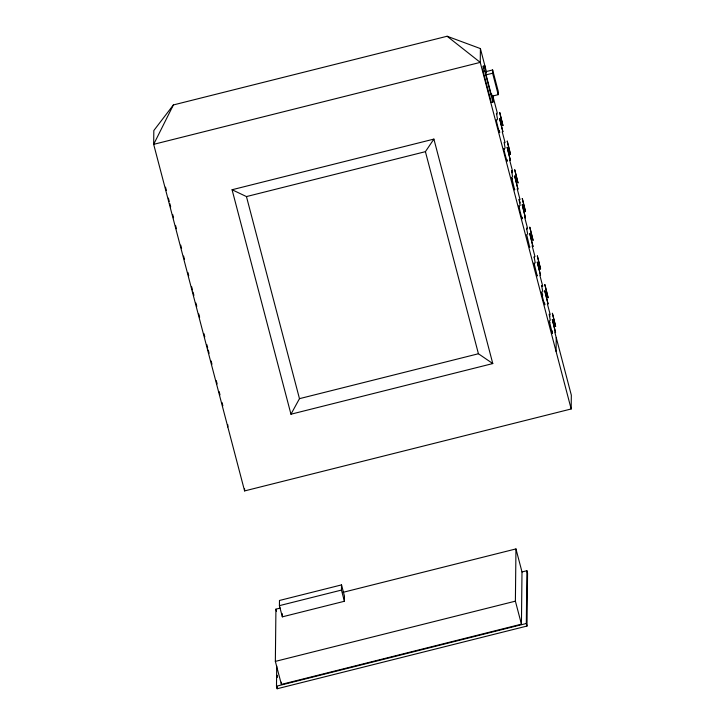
<?xml version="1.0" encoding="UTF-8"?>
<svg xmlns="http://www.w3.org/2000/svg" width="725" height="725" viewBox="0 0 725 725"><rect width="100%" height="100%" fill="white"/><g stroke="black" fill="none" stroke-linecap="round" stroke-linejoin="round"><path stroke-width="1.09" d="M227.822 426.989L227.849 424.778M554.797 332.159L571.327 395.179L571.173 408.972L244.597 490.925L244.624 488.804M342.78 592.388L515.955 548.925L522 571.943L521.429 624.18L281.391 684.409L275.355 661.39L275.926 609.163L280.312 608.058M522 571.943L526.894 570.72L527.564 573.276L526.993 626.056L277.158 688.75L276.488 686.194L276.705 665.976M277.158 688.75L277.186 686.502M277.285 677.522L277.303 675.274M279.415 605.647L279.478 600.472L341.52 584.903L344.457 596.095L344.402 601.27L282.351 616.839L279.415 605.647L341.466 590.077L341.52 584.903M281.391 684.409L281.418 682.189M282.351 616.839L282.388 613.731M244.597 490.925L153.673 144.338L153.827 130.536L173.384 104.944L447.117 36.25L480.403 48.584L480.249 62.386L571.173 408.972M483.167 71.512L483.222 66.165L484.853 65.758L484.798 71.104L492.937 102.116L491.296 102.524L483.167 71.512L484.798 71.104M486.067 74.865L486.103 71.594L492.638 69.953L498.256 91.368L498.22 94.649L491.686 96.289L486.067 74.865L492.601 73.225L492.638 69.953M491.686 96.289L491.713 94.105M492.937 102.116L492.991 96.769M521.429 624.18L515.393 601.161L515.955 548.925M526.993 626.056L526.323 623.5L526.894 570.72M556.084 351.426L556.229 337.632M549.133 314.152L550.302 320.359M173.384 104.944L153.673 144.338L480.249 62.386L447.117 36.25M290.961 414.211L299.47 398.659L246.455 196.575L232.072 189.742L290.961 414.211L492.782 363.569L433.894 139.1L232.072 189.742M246.455 196.575L425.412 151.661L433.894 139.1M299.47 398.659L478.427 353.755L492.782 363.569M275.355 661.39L515.393 601.161M276.488 686.194L526.323 623.5M504.129 142.272L505.126 148.172M511.587 177.181L514.65 189.941L514.659 189.225M526.649 234.574L529.712 247.334L529.721 246.618M549.233 320.667L552.296 333.428L552.305 332.712M496.87 114.305L496.426 113.263L497.595 119.48M496.806 120.513C494.45 115.012 501.038 139.336 499.443 130.853M504.328 149.214C501.981 143.713 508.569 168.028 506.965 159.554M526.984 229.091L526.54 228.058L527.709 234.266M534.515 257.792L534.071 256.75L535.24 262.967M534.443 264L534.008 262.967L537.234 276.035L537.243 275.319M542.046 286.484L541.602 285.451L542.771 291.667M541.974 292.701C539.618 287.2 546.206 311.523 544.611 303.041M519.472 200.435L519.018 199.366L520.16 205.492M519.444 206.77C516.998 200.028 523.495 225.538 522.063 217.137M512.276 172.804L511.487 170.665L512.657 176.873M511.859 177.906L512.213 179.012M549.568 315.185L549.922 316.29M549.505 321.392L549.858 322.498M519.825 201.559L520.233 202.973M542.327 293.806L542.735 295.211M492.601 73.225L498.22 94.649M480.403 48.584L486.538 72.174M492.755 95.664L497.35 113.182M502.226 131.796L505.098 142.743M509.702 160.261L512.566 171.209M517.17 188.727L520.043 199.674M524.637 217.192L527.51 228.139M532.105 245.657L534.978 256.614M539.853 275.219L542.726 286.176M547.33 303.693L550.202 314.641M483.222 66.165L483.783 68.304M425.412 151.661L478.427 353.755M341.466 590.077L344.402 601.27M165.517 187.186L166.378 190.467M168.381 198.115L169.242 201.396M169.822 203.58L170.683 206.861M172.686 214.509L173.547 217.79M175.55 225.439L176.411 228.719M180.715 245.113L181.576 248.394M183.579 256.043L184.44 259.323M187.884 272.437L188.745 275.718M191.608 286.647L192.469 289.918M193.04 292.112L193.901 295.383M195.913 303.041L196.774 306.312M198.777 313.97L199.638 317.242M203.942 333.636L204.803 336.917M206.806 344.565L207.667 347.846M208.238 350.03L209.099 353.311M211.111 360.959L211.972 364.24M216.267 380.634L217.128 383.915M219.14 391.563L219.992 394.844M222.004 402.493L222.865 405.773M275.926 609.163L276.47 611.257M551.879 330.437L552.142 331.742M499.697 112.448L502.933 125.516L499.697 112.448M499.625 118.655L502.86 131.723L499.625 118.655M507.228 141.148L510.454 154.208L507.228 141.148M507.156 147.356L510.391 160.424L507.156 147.356M514.75 169.84L517.985 182.908L514.75 169.84M514.687 176.048L517.922 189.116L514.687 176.048M529.812 227.233L533.047 240.301L529.812 227.233M529.739 233.45L532.975 246.509L529.739 233.45M537.343 255.934L540.569 269.002L537.343 255.934M537.27 262.142L540.506 275.21L537.27 262.142M544.865 284.635L548.1 297.703L544.865 284.635M544.801 290.843L548.037 303.911L544.801 290.843M552.396 313.327L555.631 326.395L552.396 313.327M552.332 319.544L555.558 332.603L552.332 319.544M522.29 198.541L525.507 211.6L522.29 198.541M522.236 204.767L525.426 217.799L522.236 204.767"/></g></svg>
